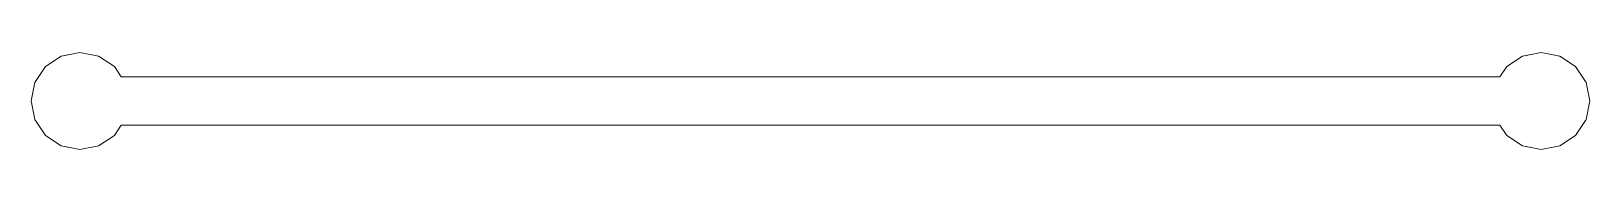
# Model space of a CAD drawing. Header units: millimetres. Extents: x 14397 to 67587, y -11631 to -8348.
# Drawn here: x 25976 to 26616, y -10368 to -10328 of the extents above; entities that cross this region are included whole.
import ezdxf

# ---------------------------------------------------------------- set-up
doc = ezdxf.new("R2010")
doc.units = ezdxf.units.MM
doc.header["$MEASUREMENT"] = 0
doc.linetypes.add('Wipeout_Contour', pattern=[1000, 0, -1000])
doc.layers.add('NewA-Ee_40_20-M_GeneralFFAndEInternalEquipment', color=7, linetype='Continuous')

# ---------------------------------------------------------------- blocks, each defined once
blk = doc.blocks.new('Section Elem_35_4', base_point=(35923.02, -115148.23))
at = {"color": 254, "linetype": 'Wipeout_Contour', "lineweight": 0, "ltscale": 83906.95213}
blk.add_wipeout([(25988.79, -10329.76), (25989.37, -10329.76), (25996.44, -10328.23)], dxfattribs=at).dxf.layer = 'NewA-Ee_40_20-M_GeneralFFAndEInternalEquipment'
at = {"color": 254, "linetype": 'Wipeout_Contour', "lineweight": 0, "ltscale": 85582.28038}
blk.add_wipeout([(26588.79, -10329.76), (26589.37, -10329.76), (26596.44, -10328.23)], dxfattribs=at).dxf.layer = 'NewA-Ee_40_20-M_GeneralFFAndEInternalEquipment'
at = {"color": 254, "linetype": 'Wipeout_Contour', "lineweight": 0, "ltscale": 114101.77949}
blk.add_wipeout([(26579.2, -10355.89), (26579.37, -10355.89), (26579.25, -10355.23), (26579.26, -10355.31)], dxfattribs=at).dxf.layer = 'NewA-Ee_40_20-M_GeneralFFAndEInternalEquipment'
at = {"color": 254, "linetype": 'Wipeout_Contour', "lineweight": 0, "ltscale": 83933.532349}
blk.add_wipeout([(26003.51, -10329.76), (26004.1, -10329.76), (25996.44, -10328.23)], dxfattribs=at).dxf.layer = 'NewA-Ee_40_20-M_GeneralFFAndEInternalEquipment'
at = {"color": 254, "linetype": 'Wipeout_Contour', "lineweight": 0, "ltscale": 85608.941814}
blk.add_wipeout([(26603.51, -10329.76), (26604.1, -10329.76), (26596.44, -10328.23)], dxfattribs=at).dxf.layer = 'NewA-Ee_40_20-M_GeneralFFAndEInternalEquipment'
at = {"color": 254, "linetype": 'Wipeout_Contour', "lineweight": 0, "ltscale": 83931.596329}
blk.add_wipeout([(26001.85, -10329.76), (26003.51, -10329.76), (25996.44, -10328.23)], dxfattribs=at).dxf.layer = 'NewA-Ee_40_20-M_GeneralFFAndEInternalEquipment'
at = {"color": 254, "linetype": 'Wipeout_Contour', "lineweight": 0, "ltscale": 85606.999882}
blk.add_wipeout([(26601.85, -10329.76), (26603.51, -10329.76), (26596.44, -10328.23)], dxfattribs=at).dxf.layer = 'NewA-Ee_40_20-M_GeneralFFAndEInternalEquipment'
at = {"color": 254, "linetype": 'Wipeout_Contour', "lineweight": 0, "ltscale": 83927.955184}
blk.add_wipeout([(26001.85, -10329.76), (25996.44, -10328.23), (25999.37, -10329.76)], dxfattribs=at).dxf.layer = 'NewA-Ee_40_20-M_GeneralFFAndEInternalEquipment'
at = {"color": 254, "linetype": 'Wipeout_Contour', "lineweight": 0, "ltscale": 85603.347617}
blk.add_wipeout([(26601.85, -10329.76), (26596.44, -10328.23), (26599.37, -10329.76)], dxfattribs=at).dxf.layer = 'NewA-Ee_40_20-M_GeneralFFAndEInternalEquipment'
at = {"color": 254, "linetype": 'Wipeout_Contour', "lineweight": 0, "ltscale": 83923.428612}
blk.add_wipeout([(25996.44, -10329.76), (25999.37, -10329.76), (25996.44, -10328.23)], dxfattribs=at).dxf.layer = 'NewA-Ee_40_20-M_GeneralFFAndEInternalEquipment'
at = {"color": 254, "linetype": 'Wipeout_Contour', "lineweight": 0, "ltscale": 85598.807219}
blk.add_wipeout([(26596.44, -10329.76), (26599.37, -10329.76), (26596.44, -10328.23)], dxfattribs=at).dxf.layer = 'NewA-Ee_40_20-M_GeneralFFAndEInternalEquipment'
at = {"color": 254, "linetype": 'Wipeout_Contour', "lineweight": 0, "ltscale": 111936.395295}
blk.add_wipeout([(26009.51, -10334.09), (26010.59, -10334.09), (26004.1, -10329.76), (26003.51, -10329.76)], dxfattribs=at).dxf.layer = 'NewA-Ee_40_20-M_GeneralFFAndEInternalEquipment'
at = {"color": 254, "linetype": 'Wipeout_Contour', "lineweight": 0, "ltscale": 114170.267174}
blk.add_wipeout([(26604.1, -10329.76), (26603.51, -10329.76), (26609.51, -10334.09), (26610.59, -10334.09)], dxfattribs=at).dxf.layer = 'NewA-Ee_40_20-M_GeneralFFAndEInternalEquipment'
at = {"color": 254, "linetype": 'Wipeout_Contour', "lineweight": 0, "ltscale": 83917.055438}
blk.add_wipeout([(25993.51, -10329.76), (25996.44, -10329.76), (25996.44, -10328.23)], dxfattribs=at).dxf.layer = 'NewA-Ee_40_20-M_GeneralFFAndEInternalEquipment'
at = {"color": 254, "linetype": 'Wipeout_Contour', "lineweight": 0, "ltscale": 85592.414571}
blk.add_wipeout([(26593.51, -10329.76), (26596.44, -10329.76), (26596.44, -10328.23)], dxfattribs=at).dxf.layer = 'NewA-Ee_40_20-M_GeneralFFAndEInternalEquipment'
at = {"color": 254, "linetype": 'Wipeout_Contour', "lineweight": 0, "ltscale": 111930.568449}
blk.add_wipeout([(26001.85, -10329.76), (26006.44, -10334.09), (26009.51, -10334.09), (26003.51, -10329.76)], dxfattribs=at).dxf.layer = 'NewA-Ee_40_20-M_GeneralFFAndEInternalEquipment'
at = {"color": 254, "linetype": 'Wipeout_Contour', "lineweight": 0, "ltscale": 114164.422519}
blk.add_wipeout([(26603.51, -10329.76), (26601.85, -10329.76), (26606.44, -10334.09), (26609.51, -10334.09)], dxfattribs=at).dxf.layer = 'NewA-Ee_40_20-M_GeneralFFAndEInternalEquipment'
at = {"color": 254, "linetype": 'Wipeout_Contour', "lineweight": 0, "ltscale": 83912.528989}
blk.add_wipeout([(25996.44, -10328.23), (25991.03, -10329.76), (25993.51, -10329.76)], dxfattribs=at).dxf.layer = 'NewA-Ee_40_20-M_GeneralFFAndEInternalEquipment'
at = {"color": 254, "linetype": 'Wipeout_Contour', "lineweight": 0, "ltscale": 85587.874289}
blk.add_wipeout([(26596.44, -10328.23), (26591.03, -10329.76), (26593.51, -10329.76)], dxfattribs=at).dxf.layer = 'NewA-Ee_40_20-M_GeneralFFAndEInternalEquipment'
at = {"color": 254, "linetype": 'Wipeout_Contour', "lineweight": 0, "ltscale": 83908.888029}
blk.add_wipeout([(25989.37, -10329.76), (25991.03, -10329.76), (25996.44, -10328.23)], dxfattribs=at).dxf.layer = 'NewA-Ee_40_20-M_GeneralFFAndEInternalEquipment'
at = {"color": 254, "linetype": 'Wipeout_Contour', "lineweight": 0, "ltscale": 85584.222198}
blk.add_wipeout([(26589.37, -10329.76), (26591.03, -10329.76), (26596.44, -10328.23)], dxfattribs=at).dxf.layer = 'NewA-Ee_40_20-M_GeneralFFAndEInternalEquipment'
at = {"color": 254, "linetype": 'Wipeout_Contour', "lineweight": 0, "ltscale": 111858.330706}
blk.add_wipeout([(25982.3, -10334.09), (25983.38, -10334.09), (25989.37, -10329.76), (25988.79, -10329.76)], dxfattribs=at).dxf.layer = 'NewA-Ee_40_20-M_GeneralFFAndEInternalEquipment'
at = {"color": 254, "linetype": 'Wipeout_Contour', "lineweight": 0, "ltscale": 111919.712194}
blk.add_wipeout([(26001.85, -10334.09), (26006.44, -10334.09), (26001.85, -10329.76), (25999.37, -10329.76)], dxfattribs=at).dxf.layer = 'NewA-Ee_40_20-M_GeneralFFAndEInternalEquipment'
at = {"color": 254, "linetype": 'Wipeout_Contour', "lineweight": 0, "ltscale": 114091.96396}
blk.add_wipeout([(26588.79, -10329.76), (26582.3, -10334.09), (26583.38, -10334.09), (26589.37, -10329.76)], dxfattribs=at).dxf.layer = 'NewA-Ee_40_20-M_GeneralFFAndEInternalEquipment'
at = {"color": 254, "linetype": 'Wipeout_Contour', "lineweight": 0, "ltscale": 114153.533113}
blk.add_wipeout([(26601.85, -10329.76), (26599.37, -10329.76), (26601.85, -10334.09), (26606.44, -10334.09)], dxfattribs=at).dxf.layer = 'NewA-Ee_40_20-M_GeneralFFAndEInternalEquipment'
at = {"color": 254, "linetype": 'Wipeout_Contour', "lineweight": 0, "ltscale": 111905.539462}
blk.add_wipeout([(25996.44, -10329.76), (25996.44, -10334.09), (26001.85, -10334.09), (25999.37, -10329.76)], dxfattribs=at).dxf.layer = 'NewA-Ee_40_20-M_GeneralFFAndEInternalEquipment'
at = {"color": 254, "linetype": 'Wipeout_Contour', "lineweight": 0, "ltscale": 114139.317083}
blk.add_wipeout([(26596.44, -10329.76), (26596.44, -10334.09), (26601.85, -10334.09), (26599.37, -10329.76)], dxfattribs=at).dxf.layer = 'NewA-Ee_40_20-M_GeneralFFAndEInternalEquipment'
at = {"color": 254, "linetype": 'Wipeout_Contour', "lineweight": 0, "ltscale": 114197.507824}
blk.add_wipeout([(26609.51, -10334.09), (26613.51, -10340.58), (26614.92, -10340.58), (26610.59, -10334.09)], dxfattribs=at).dxf.layer = 'NewA-Ee_40_20-M_GeneralFFAndEInternalEquipment'
at = {"color": 254, "linetype": 'Wipeout_Contour', "lineweight": 0, "ltscale": 111889.184542}
blk.add_wipeout([(25991.03, -10334.09), (25996.44, -10334.09), (25996.44, -10329.76), (25993.51, -10329.76)], dxfattribs=at).dxf.layer = 'NewA-Ee_40_20-M_GeneralFFAndEInternalEquipment'
at = {"color": 254, "linetype": 'Wipeout_Contour', "lineweight": 0, "ltscale": 114122.912169}
blk.add_wipeout([(26591.03, -10334.09), (26596.44, -10334.09), (26596.44, -10329.76), (26593.51, -10329.76)], dxfattribs=at).dxf.layer = 'NewA-Ee_40_20-M_GeneralFFAndEInternalEquipment'
at = {"color": 254, "linetype": 'Wipeout_Contour', "lineweight": 0, "ltscale": 114188.669233}
blk.add_wipeout([(26609.51, -10340.58), (26613.51, -10340.58), (26609.51, -10334.09), (26606.44, -10334.09)], dxfattribs=at).dxf.layer = 'NewA-Ee_40_20-M_GeneralFFAndEInternalEquipment'
at = {"color": 254, "linetype": 'Wipeout_Contour', "lineweight": 0, "ltscale": 111875.012402}
blk.add_wipeout([(25986.44, -10334.09), (25991.03, -10334.09), (25993.51, -10329.76), (25991.03, -10329.76)], dxfattribs=at).dxf.layer = 'NewA-Ee_40_20-M_GeneralFFAndEInternalEquipment'
at = {"color": 254, "linetype": 'Wipeout_Contour', "lineweight": 0, "ltscale": 114108.696675}
blk.add_wipeout([(26586.44, -10334.09), (26591.03, -10334.09), (26593.51, -10329.76), (26591.03, -10329.76)], dxfattribs=at).dxf.layer = 'NewA-Ee_40_20-M_GeneralFFAndEInternalEquipment'
at = {"color": 254, "linetype": 'Wipeout_Contour', "lineweight": 0, "ltscale": 114172.261368}
blk.add_wipeout([(26606.44, -10334.09), (26601.85, -10334.09), (26603.51, -10340.58), (26609.51, -10340.58)], dxfattribs=at).dxf.layer = 'NewA-Ee_40_20-M_GeneralFFAndEInternalEquipment'
at = {"color": 254, "linetype": 'Wipeout_Contour', "lineweight": 0, "ltscale": 114218.236923}
blk.add_wipeout([(26614.92, -10340.58), (26613.51, -10340.58), (26614.92, -10348.23), (26616.44, -10348.23)], dxfattribs=at).dxf.layer = 'NewA-Ee_40_20-M_GeneralFFAndEInternalEquipment'
at = {"layer": 'NewA-Ee_40_20-M_GeneralFFAndEInternalEquipment', "color": 1, "linetype": 'Continuous', "lineweight": 18}
for p, q in [((25996.44, -10328.23), (26004.1, -10329.76)), ((26596.44, -10328.23), (26604.1, -10329.76))]:
    blk.add_line(p, q, dxfattribs=at)
at = {"color": 254, "linetype": 'Wipeout_Contour', "lineweight": 0, "ltscale": 111864.156988}
blk.add_wipeout([(25989.37, -10329.76), (25983.38, -10334.09), (25986.44, -10334.09), (25991.03, -10329.76)], dxfattribs=at).dxf.layer = 'NewA-Ee_40_20-M_GeneralFFAndEInternalEquipment'
at = {"color": 254, "linetype": 'Wipeout_Contour', "lineweight": 0, "ltscale": 114097.808048}
blk.add_wipeout([(26589.37, -10329.76), (26583.38, -10334.09), (26586.44, -10334.09), (26591.03, -10329.76)], dxfattribs=at).dxf.layer = 'NewA-Ee_40_20-M_GeneralFFAndEInternalEquipment'
at = {"color": 254, "linetype": 'Wipeout_Contour', "lineweight": 0, "ltscale": 114150.809471}
blk.add_wipeout([(26596.44, -10340.58), (26603.51, -10340.58), (26601.85, -10334.09), (26596.44, -10334.09)], dxfattribs=at).dxf.layer = 'NewA-Ee_40_20-M_GeneralFFAndEInternalEquipment'
at = {"color": 254, "linetype": 'Wipeout_Contour', "lineweight": 0, "ltscale": 114207.752752}
blk.add_wipeout([(26613.51, -10340.58), (26609.51, -10340.58), (26610.59, -10348.23), (26614.92, -10348.23)], dxfattribs=at).dxf.layer = 'NewA-Ee_40_20-M_GeneralFFAndEInternalEquipment'
at = {"layer": 'NewA-Ee_40_20-M_GeneralFFAndEInternalEquipment', "color": 1, "linetype": 'Continuous', "lineweight": 18}
for p, q in [((25996.44, -10328.23), (25988.79, -10329.76)), ((26596.44, -10328.23), (26588.79, -10329.76)), ((26604.1, -10329.76), (26610.59, -10334.09))]:
    blk.add_line(p, q, dxfattribs=at)
at = {"color": 254, "linetype": 'Wipeout_Contour', "lineweight": 0, "ltscale": 111846.990324}
blk.add_wipeout([(25977.97, -10340.58), (25979.37, -10340.58), (25983.38, -10334.09), (25982.3, -10334.09)], dxfattribs=at).dxf.layer = 'NewA-Ee_40_20-M_GeneralFFAndEInternalEquipment'
at = {"color": 254, "linetype": 'Wipeout_Contour', "lineweight": 0, "ltscale": 171121.803041}
blk.add_wipeout([(26579.2, -10340.58), (26579.37, -10340.58), (26583.38, -10334.09), (26582.3, -10334.09), (26579.53, -10338.23), (26579.79, -10339)], dxfattribs=at).dxf.layer = 'NewA-Ee_40_20-M_GeneralFFAndEInternalEquipment'
at = {"color": 254, "linetype": 'Wipeout_Contour', "lineweight": 0, "ltscale": 114127.102032}
blk.add_wipeout([(26589.37, -10340.58), (26596.44, -10340.58), (26596.44, -10334.09), (26591.03, -10334.09)], dxfattribs=at).dxf.layer = 'NewA-Ee_40_20-M_GeneralFFAndEInternalEquipment'
at = {"color": 254, "linetype": 'Wipeout_Contour', "lineweight": 0, "ltscale": 114188.352216}
blk.add_wipeout([(26609.51, -10340.58), (26603.51, -10340.58), (26604.1, -10348.23), (26610.59, -10348.23)], dxfattribs=at).dxf.layer = 'NewA-Ee_40_20-M_GeneralFFAndEInternalEquipment'
at = {"layer": 'NewA-Ee_40_20-M_GeneralFFAndEInternalEquipment', "color": 1, "linetype": 'Continuous', "lineweight": 18}
blk.add_line((26610.59, -10334.09), (26614.92, -10340.58), dxfattribs=at)
at = {"color": 254, "linetype": 'Wipeout_Contour', "lineweight": 0, "ltscale": 114105.651304}
blk.add_wipeout([(26586.44, -10334.09), (26583.38, -10340.58), (26589.37, -10340.58), (26591.03, -10334.09)], dxfattribs=at).dxf.layer = 'NewA-Ee_40_20-M_GeneralFFAndEInternalEquipment'
at = {"color": 254, "linetype": 'Wipeout_Contour', "lineweight": 0, "ltscale": 114162.99995}
blk.add_wipeout([(26596.44, -10348.23), (26604.1, -10348.23), (26603.51, -10340.58), (26596.44, -10340.58)], dxfattribs=at).dxf.layer = 'NewA-Ee_40_20-M_GeneralFFAndEInternalEquipment'
at = {"color": 254, "linetype": 'Wipeout_Contour', "lineweight": 0, "ltscale": 114229.331463}
blk.add_wipeout([(26614.92, -10348.23), (26613.51, -10355.89), (26614.92, -10355.89), (26616.44, -10348.23)], dxfattribs=at).dxf.layer = 'NewA-Ee_40_20-M_GeneralFFAndEInternalEquipment'
at = {"color": 254, "linetype": 'Wipeout_Contour', "lineweight": 0, "ltscale": 114089.245161}
blk.add_wipeout([(26579.37, -10340.58), (26583.38, -10340.58), (26586.44, -10334.09), (26583.38, -10334.09)], dxfattribs=at).dxf.layer = 'NewA-Ee_40_20-M_GeneralFFAndEInternalEquipment'
at = {"color": 254, "linetype": 'Wipeout_Contour', "lineweight": 0, "ltscale": 114218.848276}
blk.add_wipeout([(26609.51, -10355.89), (26613.51, -10355.89), (26614.92, -10348.23), (26610.59, -10348.23)], dxfattribs=at).dxf.layer = 'NewA-Ee_40_20-M_GeneralFFAndEInternalEquipment'
at = {"layer": 'NewA-Ee_40_20-M_GeneralFFAndEInternalEquipment', "color": 1, "linetype": 'Continuous', "lineweight": 18}
for p, q in [((26588.79, -10329.76), (26582.3, -10334.09)), ((26614.92, -10340.58), (26616.44, -10348.23))]:
    blk.add_line(p, q, dxfattribs=at)
at = {"color": 254, "linetype": 'Wipeout_Contour', "lineweight": 0, "ltscale": 114080.382258}
blk.add_wipeout([(26579.2, -10340.58), (26579.26, -10341.16), (26579.25, -10341.24), (26579.37, -10340.58)], dxfattribs=at).dxf.layer = 'NewA-Ee_40_20-M_GeneralFFAndEInternalEquipment'
at = {"color": 254, "linetype": 'Wipeout_Contour', "lineweight": 0, "ltscale": 114135.411538}
blk.add_wipeout([(26588.79, -10348.23), (26596.44, -10348.23), (26596.44, -10340.58), (26589.37, -10340.58)], dxfattribs=at).dxf.layer = 'NewA-Ee_40_20-M_GeneralFFAndEInternalEquipment'
at = {"color": 254, "linetype": 'Wipeout_Contour', "lineweight": 0, "ltscale": 114199.449554}
blk.add_wipeout([(26603.51, -10355.89), (26609.51, -10355.89), (26610.59, -10348.23), (26604.1, -10348.23)], dxfattribs=at).dxf.layer = 'NewA-Ee_40_20-M_GeneralFFAndEInternalEquipment'
at = {"color": 254, "linetype": 'Wipeout_Contour', "lineweight": 0, "ltscale": 114110.06094}
blk.add_wipeout([(26583.38, -10340.58), (26582.3, -10348.23), (26588.79, -10348.23), (26589.37, -10340.58)], dxfattribs=at).dxf.layer = 'NewA-Ee_40_20-M_GeneralFFAndEInternalEquipment'
at = {"color": 254, "linetype": 'Wipeout_Contour', "lineweight": 0, "ltscale": 114174.099656}
blk.add_wipeout([(26596.44, -10355.89), (26603.51, -10355.89), (26604.1, -10348.23), (26596.44, -10348.23)], dxfattribs=at).dxf.layer = 'NewA-Ee_40_20-M_GeneralFFAndEInternalEquipment'
at = {"color": 254, "linetype": 'Wipeout_Contour', "lineweight": 0, "ltscale": 114229.105199}
blk.add_wipeout([(26609.51, -10362.38), (26610.59, -10362.38), (26614.92, -10355.89), (26613.51, -10355.89)], dxfattribs=at).dxf.layer = 'NewA-Ee_40_20-M_GeneralFFAndEInternalEquipment'
at = {"color": 254, "linetype": 'Wipeout_Contour', "lineweight": 0, "ltscale": 171134.997442}
blk.add_wipeout([(26579.37, -10340.58), (26579.25, -10341.24), (26579.92, -10344.41), (26579.53, -10348.23), (26582.3, -10348.23), (26583.38, -10340.58)], dxfattribs=at).dxf.layer = 'NewA-Ee_40_20-M_GeneralFFAndEInternalEquipment'
at = {"color": 254, "linetype": 'Wipeout_Contour', "lineweight": 0, "ltscale": 114146.513823}
blk.add_wipeout([(26589.37, -10355.89), (26596.44, -10355.89), (26596.44, -10348.23), (26588.79, -10348.23)], dxfattribs=at).dxf.layer = 'NewA-Ee_40_20-M_GeneralFFAndEInternalEquipment'
at = {"color": 254, "linetype": 'Wipeout_Contour', "lineweight": 0, "ltscale": 114220.268962}
blk.add_wipeout([(26606.44, -10362.38), (26609.51, -10362.38), (26613.51, -10355.89), (26609.51, -10355.89)], dxfattribs=at).dxf.layer = 'NewA-Ee_40_20-M_GeneralFFAndEInternalEquipment'
at = {"layer": 'NewA-Ee_40_20-M_GeneralFFAndEInternalEquipment', "color": 1, "linetype": 'Continuous', "lineweight": 18}
blk.add_line((26616.44, -10348.23), (26614.92, -10355.89), dxfattribs=at)
at = {"color": 254, "linetype": 'Wipeout_Contour', "lineweight": 0, "ltscale": 113023.942051}
blk.add_wipeout([(26013.1, -10339), (26579.79, -10339), (26579.53, -10338.23), (26013.35, -10338.23)], dxfattribs=at).dxf.layer = 'NewA-Ee_40_20-M_GeneralFFAndEInternalEquipment'
at = {"color": 254, "linetype": 'Wipeout_Contour', "lineweight": 0, "ltscale": 114121.165586}
blk.add_wipeout([(26582.3, -10348.23), (26583.38, -10355.89), (26589.37, -10355.89), (26588.79, -10348.23)], dxfattribs=at).dxf.layer = 'NewA-Ee_40_20-M_GeneralFFAndEInternalEquipment'
at = {"color": 254, "linetype": 'Wipeout_Contour', "lineweight": 0, "ltscale": 114203.865462}
blk.add_wipeout([(26601.85, -10362.38), (26606.44, -10362.38), (26609.51, -10355.89), (26603.51, -10355.89)], dxfattribs=at).dxf.layer = 'NewA-Ee_40_20-M_GeneralFFAndEInternalEquipment'
at = {"color": 254, "linetype": 'Wipeout_Contour', "lineweight": 0, "ltscale": 169539.658071}
blk.add_wipeout([(26013.1, -10339), (26013.69, -10340.58), (26013.63, -10341.16), (26579.26, -10341.16), (26579.2, -10340.58), (26579.79, -10339)], dxfattribs=at).dxf.layer = 'NewA-Ee_40_20-M_GeneralFFAndEInternalEquipment'
at = {"color": 254, "linetype": 'Wipeout_Contour', "lineweight": 0, "ltscale": 171154.25746}
blk.add_wipeout([(26579.25, -10355.23), (26579.37, -10355.89), (26583.38, -10355.89), (26582.3, -10348.23), (26579.53, -10348.23), (26579.92, -10352.06)], dxfattribs=at).dxf.layer = 'NewA-Ee_40_20-M_GeneralFFAndEInternalEquipment'
at = {"color": 254, "linetype": 'Wipeout_Contour', "lineweight": 0, "ltscale": 114182.419272}
blk.add_wipeout([(26596.44, -10362.38), (26601.85, -10362.38), (26603.51, -10355.89), (26596.44, -10355.89)], dxfattribs=at).dxf.layer = 'NewA-Ee_40_20-M_GeneralFFAndEInternalEquipment'
at = {"color": 254, "linetype": 'Wipeout_Contour', "lineweight": 0, "ltscale": 169543.583235}
blk.add_wipeout([(26013.63, -10341.24), (26012.96, -10344.41), (26579.92, -10344.41), (26579.25, -10341.24), (26579.26, -10341.16), (26013.63, -10341.16)], dxfattribs=at).dxf.layer = 'NewA-Ee_40_20-M_GeneralFFAndEInternalEquipment'
at = {"color": 254, "linetype": 'Wipeout_Contour', "lineweight": 0, "ltscale": 171167.10496}
blk.add_wipeout([(26579.2, -10355.89), (26579.79, -10357.47), (26579.53, -10358.23), (26582.3, -10362.38), (26583.38, -10362.38), (26579.37, -10355.89)], dxfattribs=at).dxf.layer = 'NewA-Ee_40_20-M_GeneralFFAndEInternalEquipment'
at = {"color": 254, "linetype": 'Wipeout_Contour', "lineweight": 0, "ltscale": 114158.718148}
blk.add_wipeout([(26591.03, -10362.38), (26596.44, -10362.38), (26596.44, -10355.89), (26589.37, -10355.89)], dxfattribs=at).dxf.layer = 'NewA-Ee_40_20-M_GeneralFFAndEInternalEquipment'
at = {"color": 254, "linetype": 'Wipeout_Contour', "lineweight": 0, "ltscale": 114217.563719}
blk.add_wipeout([(26609.51, -10362.38), (26603.51, -10366.71), (26604.1, -10366.71), (26610.59, -10362.38)], dxfattribs=at).dxf.layer = 'NewA-Ee_40_20-M_GeneralFFAndEInternalEquipment'
at = {"layer": 'NewA-Ee_40_20-M_GeneralFFAndEInternalEquipment', "color": 1, "linetype": 'Continuous', "lineweight": 18}
blk.add_line((26582.3, -10334.09), (26579.52, -10338.26), dxfattribs=at)
at = {"color": 254, "linetype": 'Wipeout_Contour', "lineweight": 0, "ltscale": 167946.56777}
blk.add_wipeout([(26010.59, -10334.09), (26009.51, -10334.09), (26013.51, -10340.58), (26013.69, -10340.58), (26013.1, -10339), (26013.35, -10338.23)], dxfattribs=at).dxf.layer = 'NewA-Ee_40_20-M_GeneralFFAndEInternalEquipment'
at = {"color": 254, "linetype": 'Wipeout_Contour', "lineweight": 0, "ltscale": 113035.225492}
blk.add_wipeout([(26579.92, -10344.41), (26012.96, -10344.41), (26013.35, -10348.23), (26579.53, -10348.23)], dxfattribs=at).dxf.layer = 'NewA-Ee_40_20-M_GeneralFFAndEInternalEquipment'
at = {"color": 254, "linetype": 'Wipeout_Contour', "lineweight": 0, "ltscale": 114137.27313}
blk.add_wipeout([(26589.37, -10355.89), (26583.38, -10355.89), (26586.44, -10362.38), (26591.03, -10362.38)], dxfattribs=at).dxf.layer = 'NewA-Ee_40_20-M_GeneralFFAndEInternalEquipment'
at = {"color": 254, "linetype": 'Wipeout_Contour', "lineweight": 0, "ltscale": 114211.721379}
blk.add_wipeout([(26606.44, -10362.38), (26601.85, -10366.71), (26603.51, -10366.71), (26609.51, -10362.38)], dxfattribs=at).dxf.layer = 'NewA-Ee_40_20-M_GeneralFFAndEInternalEquipment'
at = {"layer": 'NewA-Ee_40_20-M_GeneralFFAndEInternalEquipment', "color": 1, "linetype": 'Continuous', "lineweight": 18}
blk.add_line((26614.92, -10355.89), (26610.59, -10362.38), dxfattribs=at)
at = {"color": 254, "linetype": 'Wipeout_Contour', "lineweight": 0, "ltscale": 111954.921603}
blk.add_wipeout([(26009.51, -10334.09), (26006.44, -10334.09), (26009.51, -10340.58), (26013.51, -10340.58)], dxfattribs=at).dxf.layer = 'NewA-Ee_40_20-M_GeneralFFAndEInternalEquipment'
at = {"color": 254, "linetype": 'Wipeout_Contour', "lineweight": 0, "ltscale": 113040.831321}
blk.add_wipeout([(26013.35, -10348.23), (26012.96, -10352.06), (26579.92, -10352.06), (26579.53, -10348.23)], dxfattribs=at).dxf.layer = 'NewA-Ee_40_20-M_GeneralFFAndEInternalEquipment'
at = {"color": 254, "linetype": 'Wipeout_Contour', "lineweight": 0, "ltscale": 114120.871357}
blk.add_wipeout([(26583.38, -10362.38), (26586.44, -10362.38), (26583.38, -10355.89), (26579.37, -10355.89)], dxfattribs=at).dxf.layer = 'NewA-Ee_40_20-M_GeneralFFAndEInternalEquipment'
at = {"color": 254, "linetype": 'Wipeout_Contour', "lineweight": 0, "ltscale": 114200.836307}
blk.add_wipeout([(26599.37, -10366.71), (26601.85, -10366.71), (26606.44, -10362.38), (26601.85, -10362.38)], dxfattribs=at).dxf.layer = 'NewA-Ee_40_20-M_GeneralFFAndEInternalEquipment'
at = {"color": 254, "linetype": 'Wipeout_Contour', "lineweight": 0, "ltscale": 111938.563731}
blk.add_wipeout([(26001.85, -10334.09), (26003.51, -10340.58), (26009.51, -10340.58), (26006.44, -10334.09)], dxfattribs=at).dxf.layer = 'NewA-Ee_40_20-M_GeneralFFAndEInternalEquipment'
at = {"color": 254, "linetype": 'Wipeout_Contour', "lineweight": 0, "ltscale": 111974.06433}
blk.add_wipeout([(26013.69, -10340.58), (26013.51, -10340.58), (26013.63, -10341.24), (26013.63, -10341.16)], dxfattribs=at).dxf.layer = 'NewA-Ee_40_20-M_GeneralFFAndEInternalEquipment'
at = {"color": 254, "linetype": 'Wipeout_Contour', "lineweight": 0, "ltscale": 113052.124409}
blk.add_wipeout([(26013.1, -10357.47), (26013.35, -10358.23), (26579.53, -10358.23), (26579.79, -10357.47)], dxfattribs=at).dxf.layer = 'NewA-Ee_40_20-M_GeneralFFAndEInternalEquipment'
at = {"color": 254, "linetype": 'Wipeout_Contour', "lineweight": 0, "ltscale": 114139.291686}
blk.add_wipeout([(26583.38, -10362.38), (26582.3, -10362.38), (26588.79, -10366.71), (26589.37, -10366.71)], dxfattribs=at).dxf.layer = 'NewA-Ee_40_20-M_GeneralFFAndEInternalEquipment'
at = {"color": 254, "linetype": 'Wipeout_Contour', "lineweight": 0, "ltscale": 114186.625938}
blk.add_wipeout([(26596.44, -10366.71), (26599.37, -10366.71), (26601.85, -10362.38), (26596.44, -10362.38)], dxfattribs=at).dxf.layer = 'NewA-Ee_40_20-M_GeneralFFAndEInternalEquipment'
at = {"color": 254, "linetype": 'Wipeout_Contour', "lineweight": 0, "ltscale": 111917.177211}
blk.add_wipeout([(25996.44, -10340.58), (26003.51, -10340.58), (26001.85, -10334.09), (25996.44, -10334.09)], dxfattribs=at).dxf.layer = 'NewA-Ee_40_20-M_GeneralFFAndEInternalEquipment'
at = {"color": 254, "linetype": 'Wipeout_Contour', "lineweight": 0, "ltscale": 167959.647011}
blk.add_wipeout([(26013.51, -10340.58), (26009.51, -10340.58), (26010.59, -10348.23), (26013.35, -10348.23), (26012.96, -10344.41), (26013.63, -10341.24)], dxfattribs=at).dxf.layer = 'NewA-Ee_40_20-M_GeneralFFAndEInternalEquipment'
at = {"color": 254, "linetype": 'Wipeout_Contour', "lineweight": 0, "ltscale": 169570.49435}
blk.add_wipeout([(26579.92, -10352.06), (26012.96, -10352.06), (26013.63, -10355.23), (26013.63, -10355.31), (26579.26, -10355.31), (26579.25, -10355.23)], dxfattribs=at).dxf.layer = 'NewA-Ee_40_20-M_GeneralFFAndEInternalEquipment'
at = {"color": 254, "linetype": 'Wipeout_Contour', "lineweight": 0, "ltscale": 114170.227577}
blk.add_wipeout([(26596.44, -10362.38), (26591.03, -10362.38), (26593.51, -10366.71), (26596.44, -10366.71)], dxfattribs=at).dxf.layer = 'NewA-Ee_40_20-M_GeneralFFAndEInternalEquipment'
at = {"layer": 'NewA-Ee_40_20-M_GeneralFFAndEInternalEquipment', "color": 1, "linetype": 'Continuous', "lineweight": 18}
blk.add_line((26004.1, -10329.76), (26010.59, -10334.09), dxfattribs=at)
at = {"color": 254, "linetype": 'Wipeout_Contour', "lineweight": 0, "ltscale": 111893.542084}
blk.add_wipeout([(25989.37, -10340.58), (25996.44, -10340.58), (25996.44, -10334.09), (25991.03, -10334.09)], dxfattribs=at).dxf.layer = 'NewA-Ee_40_20-M_GeneralFFAndEInternalEquipment'
at = {"color": 254, "linetype": 'Wipeout_Contour', "lineweight": 0, "ltscale": 111954.8412}
blk.add_wipeout([(26004.1, -10348.23), (26010.59, -10348.23), (26009.51, -10340.58), (26003.51, -10340.58)], dxfattribs=at).dxf.layer = 'NewA-Ee_40_20-M_GeneralFFAndEInternalEquipment'
at = {"color": 254, "linetype": 'Wipeout_Contour', "lineweight": 0, "ltscale": 169574.422817}
blk.add_wipeout([(26013.69, -10355.89), (26013.1, -10357.47), (26579.79, -10357.47), (26579.2, -10355.89), (26579.26, -10355.31), (26013.63, -10355.31)], dxfattribs=at).dxf.layer = 'NewA-Ee_40_20-M_GeneralFFAndEInternalEquipment'
at = {"color": 254, "linetype": 'Wipeout_Contour', "lineweight": 0, "ltscale": 114156.017746}
blk.add_wipeout([(26591.03, -10362.38), (26586.44, -10362.38), (26591.03, -10366.71), (26593.51, -10366.71)], dxfattribs=at).dxf.layer = 'NewA-Ee_40_20-M_GeneralFFAndEInternalEquipment'
at = {"layer": 'NewA-Ee_40_20-M_GeneralFFAndEInternalEquipment', "color": 1, "linetype": 'Continuous', "lineweight": 18}
for p, q in [((26010.59, -10334.09), (26013.36, -10338.25)), ((26579.54, -10338.23), (26013.34, -10338.23))]:
    blk.add_line(p, q, dxfattribs=at)
at = {"color": 254, "linetype": 'Wipeout_Contour', "lineweight": 0, "ltscale": 111872.156839}
blk.add_wipeout([(25983.38, -10340.58), (25989.37, -10340.58), (25991.03, -10334.09), (25986.44, -10334.09)], dxfattribs=at).dxf.layer = 'NewA-Ee_40_20-M_GeneralFFAndEInternalEquipment'
at = {"color": 254, "linetype": 'Wipeout_Contour', "lineweight": 0, "ltscale": 111929.566292}
blk.add_wipeout([(25996.44, -10348.23), (26004.1, -10348.23), (26003.51, -10340.58), (25996.44, -10340.58)], dxfattribs=at).dxf.layer = 'NewA-Ee_40_20-M_GeneralFFAndEInternalEquipment'
at = {"color": 254, "linetype": 'Wipeout_Contour', "lineweight": 0, "ltscale": 111995.863945}
blk.add_wipeout([(26013.51, -10355.89), (26013.69, -10355.89), (26013.63, -10355.31), (26013.63, -10355.23)], dxfattribs=at).dxf.layer = 'NewA-Ee_40_20-M_GeneralFFAndEInternalEquipment'
at = {"color": 254, "linetype": 'Wipeout_Contour', "lineweight": 0, "ltscale": 114145.133458}
blk.add_wipeout([(26583.38, -10362.38), (26589.37, -10366.71), (26591.03, -10366.71), (26586.44, -10362.38)], dxfattribs=at).dxf.layer = 'NewA-Ee_40_20-M_GeneralFFAndEInternalEquipment'
at = {"layer": 'NewA-Ee_40_20-M_GeneralFFAndEInternalEquipment', "color": 1, "linetype": 'Continuous', "lineweight": 18}
blk.add_line((26579.53, -10358.22), (26582.3, -10362.38), dxfattribs=at)
at = {"color": 254, "linetype": 'Wipeout_Contour', "lineweight": 0, "ltscale": 111855.800779}
blk.add_wipeout([(25979.37, -10340.58), (25983.38, -10340.58), (25986.44, -10334.09), (25983.38, -10334.09)], dxfattribs=at).dxf.layer = 'NewA-Ee_40_20-M_GeneralFFAndEInternalEquipment'
at = {"color": 254, "linetype": 'Wipeout_Contour', "lineweight": 0, "ltscale": 167979.271164}
blk.add_wipeout([(26010.59, -10348.23), (26009.51, -10355.89), (26013.51, -10355.89), (26013.63, -10355.23), (26012.96, -10352.06), (26013.35, -10348.23)], dxfattribs=at).dxf.layer = 'NewA-Ee_40_20-M_GeneralFFAndEInternalEquipment'
at = {"color": 254, "linetype": 'Wipeout_Contour', "lineweight": 0, "ltscale": 85623.228351}
blk.add_wipeout([(26596.44, -10368.23), (26589.37, -10366.71), (26588.79, -10366.71)], dxfattribs=at).dxf.layer = 'NewA-Ee_40_20-M_GeneralFFAndEInternalEquipment'
at = {"layer": 'NewA-Ee_40_20-M_GeneralFFAndEInternalEquipment', "color": 1, "linetype": 'Continuous', "lineweight": 18}
blk.add_line((25988.79, -10329.76), (25982.3, -10334.09), dxfattribs=at)
at = {"color": 254, "linetype": 'Wipeout_Contour', "lineweight": 0, "ltscale": 111846.999602}
blk.add_wipeout([(25977.97, -10340.58), (25976.44, -10348.23), (25977.97, -10348.23), (25979.37, -10340.58)], dxfattribs=at).dxf.layer = 'NewA-Ee_40_20-M_GeneralFFAndEInternalEquipment'
at = {"color": 254, "linetype": 'Wipeout_Contour', "lineweight": 0, "ltscale": 111902.062127}
blk.add_wipeout([(25988.79, -10348.23), (25996.44, -10348.23), (25996.44, -10340.58), (25989.37, -10340.58)], dxfattribs=at).dxf.layer = 'NewA-Ee_40_20-M_GeneralFFAndEInternalEquipment'
at = {"color": 254, "linetype": 'Wipeout_Contour', "lineweight": 0, "ltscale": 111966.159911}
blk.add_wipeout([(26003.51, -10355.89), (26009.51, -10355.89), (26010.59, -10348.23), (26004.1, -10348.23)], dxfattribs=at).dxf.layer = 'NewA-Ee_40_20-M_GeneralFFAndEInternalEquipment'
at = {"color": 254, "linetype": 'Wipeout_Contour', "lineweight": 0, "ltscale": 85649.877268}
blk.add_wipeout([(26596.44, -10368.23), (26604.1, -10366.71), (26603.51, -10366.71)], dxfattribs=at).dxf.layer = 'NewA-Ee_40_20-M_GeneralFFAndEInternalEquipment'
at = {"color": 254, "linetype": 'Wipeout_Contour', "lineweight": 0, "ltscale": 111876.788992}
blk.add_wipeout([(25982.3, -10348.23), (25988.79, -10348.23), (25989.37, -10340.58), (25983.38, -10340.58)], dxfattribs=at).dxf.layer = 'NewA-Ee_40_20-M_GeneralFFAndEInternalEquipment'
at = {"color": 254, "linetype": 'Wipeout_Contour', "lineweight": 0, "ltscale": 111940.887459}
blk.add_wipeout([(25996.44, -10355.89), (26003.51, -10355.89), (26004.1, -10348.23), (25996.44, -10348.23)], dxfattribs=at).dxf.layer = 'NewA-Ee_40_20-M_GeneralFFAndEInternalEquipment'
at = {"color": 254, "linetype": 'Wipeout_Contour', "lineweight": 0, "ltscale": 167992.727101}
blk.add_wipeout([(26013.51, -10355.89), (26009.51, -10362.38), (26010.59, -10362.38), (26013.35, -10358.23), (26013.1, -10357.47), (26013.69, -10355.89)], dxfattribs=at).dxf.layer = 'NewA-Ee_40_20-M_GeneralFFAndEInternalEquipment'
at = {"color": 254, "linetype": 'Wipeout_Contour', "lineweight": 0, "ltscale": 85647.936246}
blk.add_wipeout([(26596.44, -10368.23), (26603.51, -10366.71), (26601.85, -10366.71)], dxfattribs=at).dxf.layer = 'NewA-Ee_40_20-M_GeneralFFAndEInternalEquipment'
at = {"color": 254, "linetype": 'Wipeout_Contour', "lineweight": 0, "ltscale": 111857.45012}
blk.add_wipeout([(25977.97, -10348.23), (25982.3, -10348.23), (25983.38, -10340.58), (25979.37, -10340.58)], dxfattribs=at).dxf.layer = 'NewA-Ee_40_20-M_GeneralFFAndEInternalEquipment'
at = {"color": 254, "linetype": 'Wipeout_Contour', "lineweight": 0, "ltscale": 111913.385969}
blk.add_wipeout([(25989.37, -10355.89), (25996.44, -10355.89), (25996.44, -10348.23), (25988.79, -10348.23)], dxfattribs=at).dxf.layer = 'NewA-Ee_40_20-M_GeneralFFAndEInternalEquipment'
at = {"color": 254, "linetype": 'Wipeout_Contour', "lineweight": 0, "ltscale": 111987.151646}
blk.add_wipeout([(26006.44, -10362.38), (26009.51, -10362.38), (26013.51, -10355.89), (26009.51, -10355.89)], dxfattribs=at).dxf.layer = 'NewA-Ee_40_20-M_GeneralFFAndEInternalEquipment'
at = {"color": 254, "linetype": 'Wipeout_Contour', "lineweight": 0, "ltscale": 85644.285695}
blk.add_wipeout([(26596.44, -10368.23), (26601.85, -10366.71), (26599.37, -10366.71)], dxfattribs=at).dxf.layer = 'NewA-Ee_40_20-M_GeneralFFAndEInternalEquipment'
at = {"layer": 'NewA-Ee_40_20-M_GeneralFFAndEInternalEquipment', "color": 1, "linetype": 'Continuous', "lineweight": 18}
for p, q in [((25982.3, -10334.09), (25977.97, -10340.58)), ((26579.54, -10358.23), (26013.35, -10358.23)), ((26610.59, -10362.38), (26604.1, -10366.71))]:
    blk.add_line(p, q, dxfattribs=at)
at = {"color": 254, "linetype": 'Wipeout_Contour', "lineweight": 0, "ltscale": 111858.328808}
blk.add_wipeout([(25977.97, -10348.23), (25976.44, -10348.23), (25977.97, -10355.89), (25979.37, -10355.89)], dxfattribs=at).dxf.layer = 'NewA-Ee_40_20-M_GeneralFFAndEInternalEquipment'
at = {"color": 254, "linetype": 'Wipeout_Contour', "lineweight": 0, "ltscale": 111970.798301}
blk.add_wipeout([(26003.51, -10355.89), (26001.85, -10362.38), (26006.44, -10362.38), (26009.51, -10355.89)], dxfattribs=at).dxf.layer = 'NewA-Ee_40_20-M_GeneralFFAndEInternalEquipment'
at = {"color": 254, "linetype": 'Wipeout_Contour', "lineweight": 0, "ltscale": 85639.747424}
blk.add_wipeout([(26599.37, -10366.71), (26596.44, -10366.71), (26596.44, -10368.23)], dxfattribs=at).dxf.layer = 'NewA-Ee_40_20-M_GeneralFFAndEInternalEquipment'
at = {"color": 254, "linetype": 'Wipeout_Contour', "lineweight": 0, "ltscale": 111888.115292}
blk.add_wipeout([(25983.38, -10355.89), (25989.37, -10355.89), (25988.79, -10348.23), (25982.3, -10348.23)], dxfattribs=at).dxf.layer = 'NewA-Ee_40_20-M_GeneralFFAndEInternalEquipment'
at = {"color": 254, "linetype": 'Wipeout_Contour', "lineweight": 0, "ltscale": 111949.417699}
blk.add_wipeout([(25996.44, -10362.38), (26001.85, -10362.38), (26003.51, -10355.89), (25996.44, -10355.89)], dxfattribs=at).dxf.layer = 'NewA-Ee_40_20-M_GeneralFFAndEInternalEquipment'
at = {"color": 254, "linetype": 'Wipeout_Contour', "lineweight": 0, "ltscale": 85633.357789}
blk.add_wipeout([(26593.51, -10366.71), (26596.44, -10368.23), (26596.44, -10366.71)], dxfattribs=at).dxf.layer = 'NewA-Ee_40_20-M_GeneralFFAndEInternalEquipment'
at = {"color": 254, "linetype": 'Wipeout_Contour', "lineweight": 0, "ltscale": 111868.778303}
blk.add_wipeout([(25977.97, -10348.23), (25979.37, -10355.89), (25983.38, -10355.89), (25982.3, -10348.23)], dxfattribs=at).dxf.layer = 'NewA-Ee_40_20-M_GeneralFFAndEInternalEquipment'
at = {"color": 254, "linetype": 'Wipeout_Contour', "lineweight": 0, "ltscale": 111925.789122}
blk.add_wipeout([(25991.03, -10362.38), (25996.44, -10362.38), (25996.44, -10355.89), (25989.37, -10355.89)], dxfattribs=at).dxf.layer = 'NewA-Ee_40_20-M_GeneralFFAndEInternalEquipment'
at = {"color": 254, "linetype": 'Wipeout_Contour', "lineweight": 0, "ltscale": 111984.635315}
blk.add_wipeout([(26003.51, -10366.71), (26004.1, -10366.71), (26010.59, -10362.38), (26009.51, -10362.38)], dxfattribs=at).dxf.layer = 'NewA-Ee_40_20-M_GeneralFFAndEInternalEquipment'
at = {"color": 254, "linetype": 'Wipeout_Contour', "lineweight": 0, "ltscale": 85628.819635}
blk.add_wipeout([(26593.51, -10366.71), (26591.03, -10366.71), (26596.44, -10368.23)], dxfattribs=at).dxf.layer = 'NewA-Ee_40_20-M_GeneralFFAndEInternalEquipment'
at = {"layer": 'NewA-Ee_40_20-M_GeneralFFAndEInternalEquipment', "color": 1, "linetype": 'Continuous', "lineweight": 18}
blk.add_line((25977.97, -10340.58), (25976.44, -10348.23), dxfattribs=at)
at = {"color": 254, "linetype": 'Wipeout_Contour', "lineweight": 0, "ltscale": 111879.250262}
blk.add_wipeout([(25977.97, -10355.89), (25982.3, -10362.38), (25983.38, -10362.38), (25979.37, -10355.89)], dxfattribs=at).dxf.layer = 'NewA-Ee_40_20-M_GeneralFFAndEInternalEquipment'
at = {"color": 254, "linetype": 'Wipeout_Contour', "lineweight": 0, "ltscale": 111978.810882}
blk.add_wipeout([(26006.44, -10362.38), (26001.85, -10366.71), (26003.51, -10366.71), (26009.51, -10362.38)], dxfattribs=at).dxf.layer = 'NewA-Ee_40_20-M_GeneralFFAndEInternalEquipment'
at = {"color": 254, "linetype": 'Wipeout_Contour', "lineweight": 0, "ltscale": 85625.169258}
blk.add_wipeout([(26596.44, -10368.23), (26591.03, -10366.71), (26589.37, -10366.71)], dxfattribs=at).dxf.layer = 'NewA-Ee_40_20-M_GeneralFFAndEInternalEquipment'
at = {"layer": 'NewA-Ee_40_20-M_GeneralFFAndEInternalEquipment', "color": 1, "linetype": 'Continuous', "lineweight": 18}
for p, q in [((26013.37, -10358.21), (26010.59, -10362.38)), ((26582.3, -10362.38), (26588.79, -10366.71)), ((26588.79, -10366.71), (26596.44, -10368.23)), ((26604.1, -10366.71), (26596.44, -10368.23))]:
    blk.add_line(p, q, dxfattribs=at)
at = {"color": 254, "linetype": 'Wipeout_Contour', "lineweight": 0, "ltscale": 111904.409799}
blk.add_wipeout([(25983.38, -10355.89), (25986.44, -10362.38), (25991.03, -10362.38), (25989.37, -10355.89)], dxfattribs=at).dxf.layer = 'NewA-Ee_40_20-M_GeneralFFAndEInternalEquipment'
at = {"color": 254, "linetype": 'Wipeout_Contour', "lineweight": 0, "ltscale": 111967.959123}
blk.add_wipeout([(25999.37, -10366.71), (26001.85, -10366.71), (26006.44, -10362.38), (26001.85, -10362.38)], dxfattribs=at).dxf.layer = 'NewA-Ee_40_20-M_GeneralFFAndEInternalEquipment'
at = {"color": 254, "linetype": 'Wipeout_Contour', "lineweight": 0, "ltscale": 111888.058272}
blk.add_wipeout([(25983.38, -10362.38), (25986.44, -10362.38), (25983.38, -10355.89), (25979.37, -10355.89)], dxfattribs=at).dxf.layer = 'NewA-Ee_40_20-M_GeneralFFAndEInternalEquipment'
at = {"color": 254, "linetype": 'Wipeout_Contour', "lineweight": 0, "ltscale": 111953.792261}
blk.add_wipeout([(25996.44, -10366.71), (25999.37, -10366.71), (26001.85, -10362.38), (25996.44, -10362.38)], dxfattribs=at).dxf.layer = 'NewA-Ee_40_20-M_GeneralFFAndEInternalEquipment'
at = {"layer": 'NewA-Ee_40_20-M_GeneralFFAndEInternalEquipment', "color": 1, "linetype": 'Continuous', "lineweight": 18}
blk.add_line((25976.44, -10348.23), (25977.97, -10355.89), dxfattribs=at)
at = {"color": 254, "linetype": 'Wipeout_Contour', "lineweight": 0, "ltscale": 111906.603091}
blk.add_wipeout([(25988.79, -10366.71), (25989.37, -10366.71), (25983.38, -10362.38), (25982.3, -10362.38)], dxfattribs=at).dxf.layer = 'NewA-Ee_40_20-M_GeneralFFAndEInternalEquipment'
at = {"color": 254, "linetype": 'Wipeout_Contour', "lineweight": 0, "ltscale": 111937.444138}
blk.add_wipeout([(25996.44, -10362.38), (25991.03, -10362.38), (25993.51, -10366.71), (25996.44, -10366.71)], dxfattribs=at).dxf.layer = 'NewA-Ee_40_20-M_GeneralFFAndEInternalEquipment'
at = {"color": 254, "linetype": 'Wipeout_Contour', "lineweight": 0, "ltscale": 111923.277871}
blk.add_wipeout([(25991.03, -10366.71), (25993.51, -10366.71), (25991.03, -10362.38), (25986.44, -10362.38)], dxfattribs=at).dxf.layer = 'NewA-Ee_40_20-M_GeneralFFAndEInternalEquipment'
at = {"color": 254, "linetype": 'Wipeout_Contour', "lineweight": 0, "ltscale": 111912.426956}
blk.add_wipeout([(25983.38, -10362.38), (25989.37, -10366.71), (25991.03, -10366.71), (25986.44, -10362.38)], dxfattribs=at).dxf.layer = 'NewA-Ee_40_20-M_GeneralFFAndEInternalEquipment'
at = {"layer": 'NewA-Ee_40_20-M_GeneralFFAndEInternalEquipment', "color": 1, "linetype": 'Continuous', "lineweight": 18}
blk.add_line((25977.97, -10355.89), (25982.3, -10362.38), dxfattribs=at)
at = {"color": 254, "linetype": 'Wipeout_Contour', "lineweight": 0, "ltscale": 83948.717284}
blk.add_wipeout([(25996.44, -10368.23), (25989.37, -10366.71), (25988.79, -10366.71)], dxfattribs=at).dxf.layer = 'NewA-Ee_40_20-M_GeneralFFAndEInternalEquipment'
at = {"color": 254, "linetype": 'Wipeout_Contour', "lineweight": 0, "ltscale": 83975.284522}
blk.add_wipeout([(25996.44, -10368.23), (26004.1, -10366.71), (26003.51, -10366.71)], dxfattribs=at).dxf.layer = 'NewA-Ee_40_20-M_GeneralFFAndEInternalEquipment'
at = {"color": 254, "linetype": 'Wipeout_Contour', "lineweight": 0, "ltscale": 83973.349445}
blk.add_wipeout([(25996.44, -10368.23), (26003.51, -10366.71), (26001.85, -10366.71)], dxfattribs=at).dxf.layer = 'NewA-Ee_40_20-M_GeneralFFAndEInternalEquipment'
at = {"color": 254, "linetype": 'Wipeout_Contour', "lineweight": 0, "ltscale": 83969.710077}
blk.add_wipeout([(25996.44, -10368.23), (26001.85, -10366.71), (25999.37, -10366.71)], dxfattribs=at).dxf.layer = 'NewA-Ee_40_20-M_GeneralFFAndEInternalEquipment'
at = {"layer": 'NewA-Ee_40_20-M_GeneralFFAndEInternalEquipment', "color": 1, "linetype": 'Continuous', "lineweight": 18}
blk.add_line((26010.59, -10362.38), (26004.1, -10366.71), dxfattribs=at)
at = {"color": 254, "linetype": 'Wipeout_Contour', "lineweight": 0, "ltscale": 83965.185712}
blk.add_wipeout([(25996.44, -10366.71), (25996.44, -10368.23), (25999.37, -10366.71)], dxfattribs=at).dxf.layer = 'NewA-Ee_40_20-M_GeneralFFAndEInternalEquipment'
at = {"color": 254, "linetype": 'Wipeout_Contour', "lineweight": 0, "ltscale": 83958.815662}
blk.add_wipeout([(25993.51, -10366.71), (25996.44, -10368.23), (25996.44, -10366.71)], dxfattribs=at).dxf.layer = 'NewA-Ee_40_20-M_GeneralFFAndEInternalEquipment'
at = {"color": 254, "linetype": 'Wipeout_Contour', "lineweight": 0, "ltscale": 83954.291421}
blk.add_wipeout([(25993.51, -10366.71), (25991.03, -10366.71), (25996.44, -10368.23)], dxfattribs=at).dxf.layer = 'NewA-Ee_40_20-M_GeneralFFAndEInternalEquipment'
at = {"color": 254, "linetype": 'Wipeout_Contour', "lineweight": 0, "ltscale": 83950.652237}
blk.add_wipeout([(25996.44, -10368.23), (25991.03, -10366.71), (25989.37, -10366.71)], dxfattribs=at).dxf.layer = 'NewA-Ee_40_20-M_GeneralFFAndEInternalEquipment'
at = {"layer": 'NewA-Ee_40_20-M_GeneralFFAndEInternalEquipment', "color": 1, "linetype": 'Continuous', "lineweight": 18}
for p, q in [((25982.3, -10362.38), (25988.79, -10366.71)), ((25988.79, -10366.71), (25996.44, -10368.23)), ((26004.1, -10366.71), (25996.44, -10368.23))]:
    blk.add_line(p, q, dxfattribs=at)

msp = doc.modelspace()

# ---------------------------------------------------------------- block references
at = {"layer": 'NewA-Ee_40_20-M_GeneralFFAndEInternalEquipment', "lineweight": 0}
msp.add_blockref('Section Elem_35_4', (35923.02, -115148.23), dxfattribs=at)

doc.saveas('drawing.dxf')
